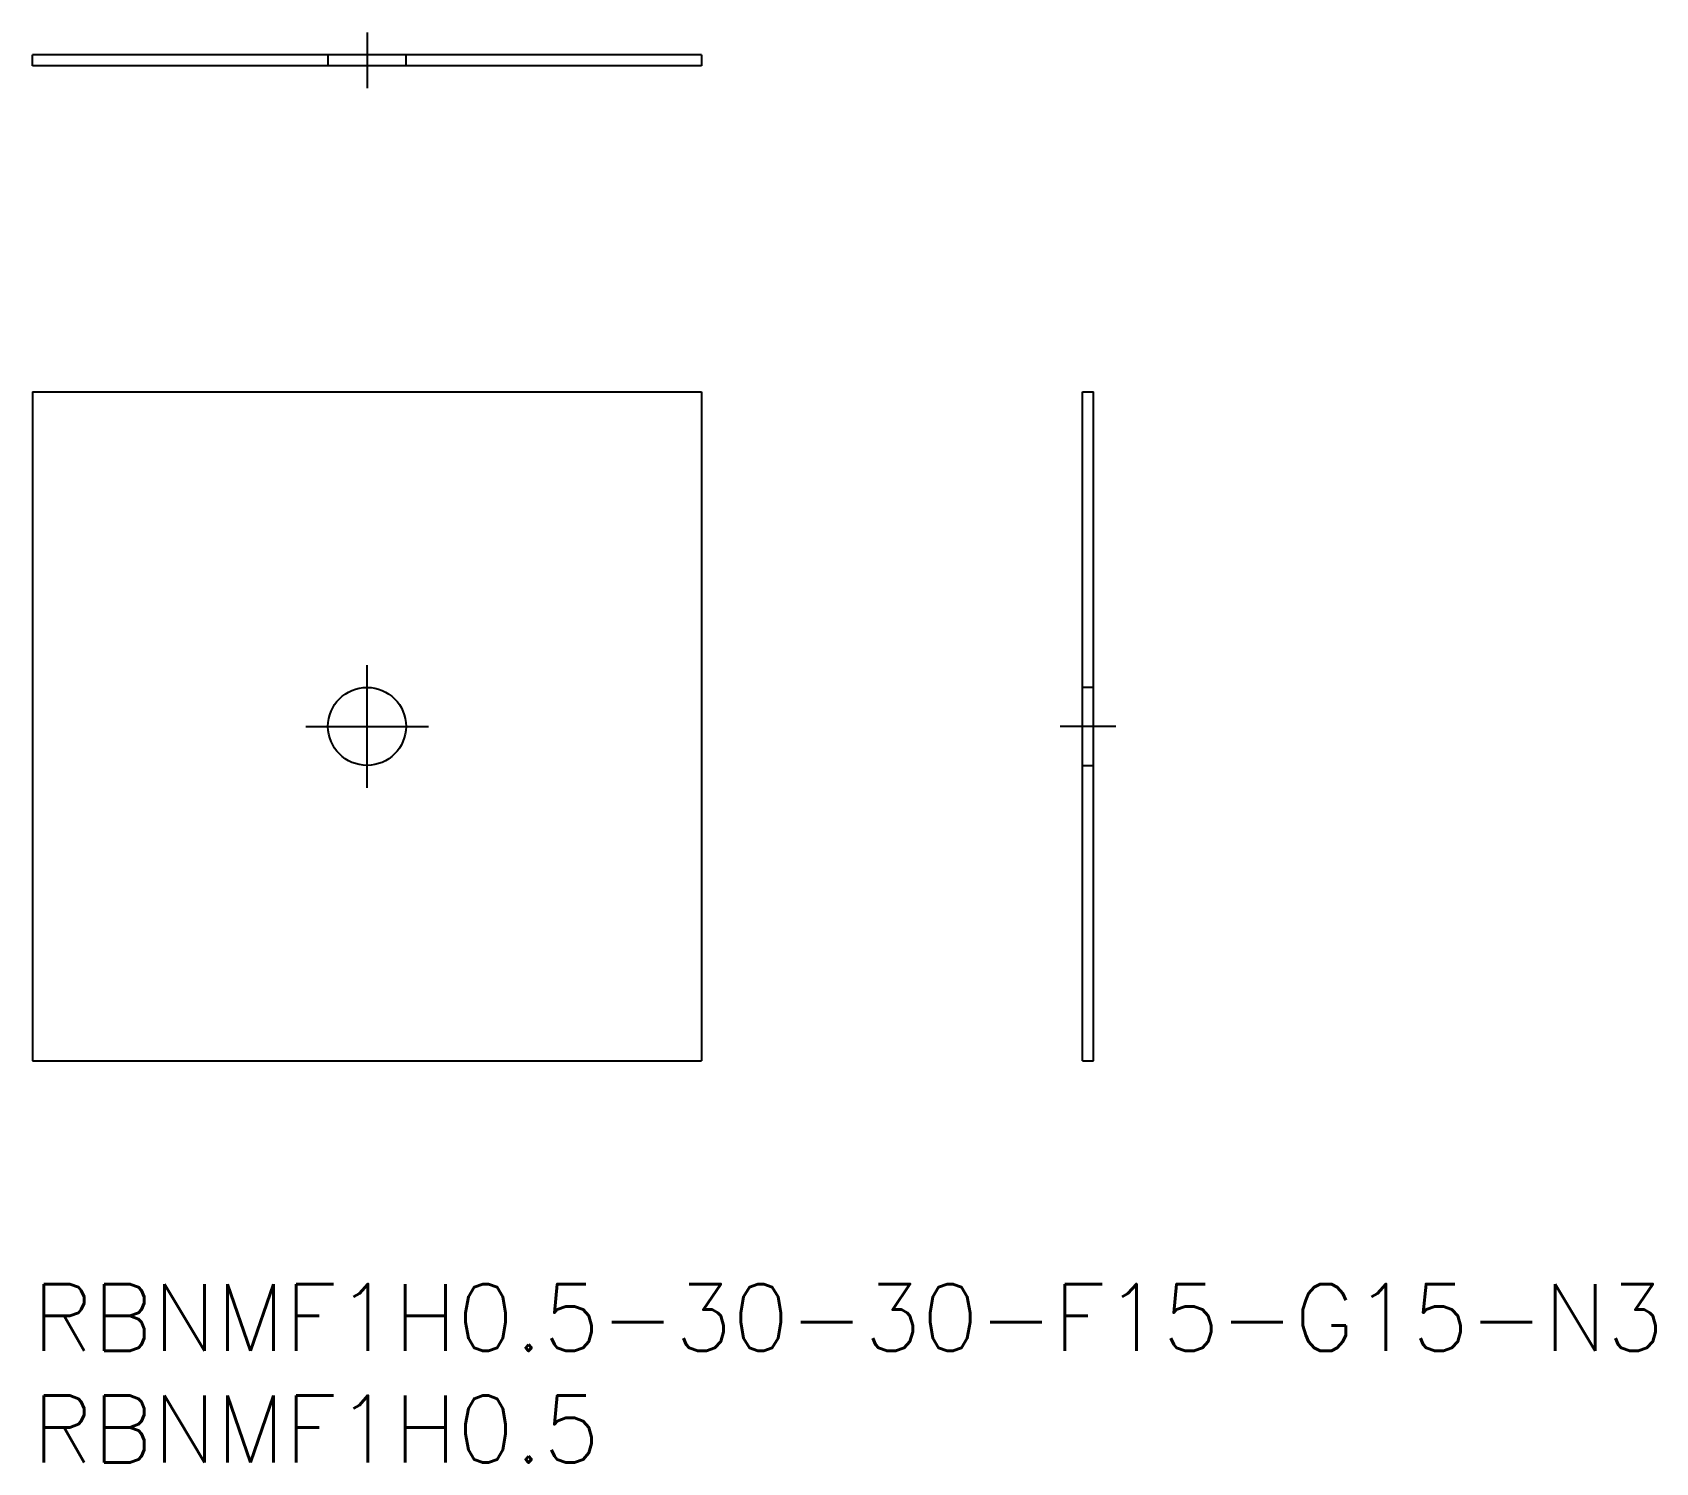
# Model space of a CAD drawing. Extents: x 0 to 72.8, y -8 to 56.1.
import ezdxf

# ---------------------------------------------------------------- set-up
doc = ezdxf.new("R2010")
doc.units = 0
doc.header["$LTSCALE"] = 0.5
doc.linetypes.add('CENTER', pattern=[50.8, 31.75, -6.35, 6.35, -6.35])
doc.linetypes.add('DASHED', pattern=[19.05, 12.7, -6.35])
for name, color, linetype in [('MSM_CENTER', 1, 'CENTER'), ('MSM_CONTINUOUS', 7, 'CONTINUOUS'), ('MSM_DASHED', 4, 'DASHED'), ('MSM_PART_NUMBER', 7, 'CONTINUOUS')]:
    doc.layers.add(name, color=color, linetype=linetype)
doc.styles.get("Standard").update_dxf_attribs({"font": 'txt.shx', "height": 1, "bigfont": 'bigfont.shx'})

# ---------------------------------------------------------------- blocks, each defined once
blk = doc.blocks.new('*U15')
at = {"layer": 'MSM_PART_NUMBER'}
blk.add_text('RBNMF1H0.5-30-30-F15-G15-N3', height=3, dxfattribs=at).set_placement((0, -3))
blk = doc.blocks.new('*U16')
at = {"layer": 'MSM_PART_NUMBER'}
blk.add_text('RBNMF1H0.5', height=3, dxfattribs=at).set_placement((0, -8))

msp = doc.modelspace()

# ---------------------------------------------------------------- linework, layer by layer
at = {"layer": 'MSM_CENTER'}
for p, q in [((15, 56.106), (15, 53.606)), ((15, 22.25), (15, 27.75)), ((12.25, 25), (17.75, 25)), ((48.579, 25), (46.079, 25))]:
    msp.add_line(p, q, dxfattribs=at)
at = {"layer": 'MSM_CONTINUOUS'}
for p, q in [((0, 54.606), (0, 55.106)), ((30, 55.106), (0, 55.106)), ((30, 54.606), (0, 54.606)), ((30, 55.106), (30, 54.606)), ((0, 40), (0, 10)), ((0, 40), (30, 40)), ((30, 40), (30, 10)), ((47.079, 40), (47.579, 40)), ((47.079, 10), (47.079, 40)), ((47.579, 10), (47.579, 40)), ((0, 10), (30, 10)), ((47.079, 10), (47.579, 10))]:
    msp.add_line(p, q, dxfattribs=at)
msp.add_circle((15, 25), 1.75, dxfattribs=at)
at = {"layer": 'MSM_DASHED'}
for p, q in [((13.25, 55.106), (13.25, 54.606)), ((16.75, 54.606), (16.75, 55.106)), ((47.579, 26.75), (47.079, 26.75)), ((47.079, 23.25), (47.579, 23.25))]:
    msp.add_line(p, q, dxfattribs=at)

# ---------------------------------------------------------------- block references
at = {"layer": 'MSM_CONTINUOUS'}
for name in ['*U15', '*U16']:
    msp.add_blockref(name, (0, 0), dxfattribs=at)

doc.saveas('drawing.dxf')
